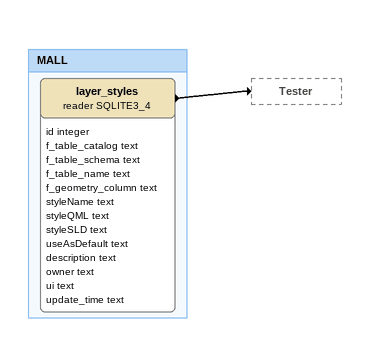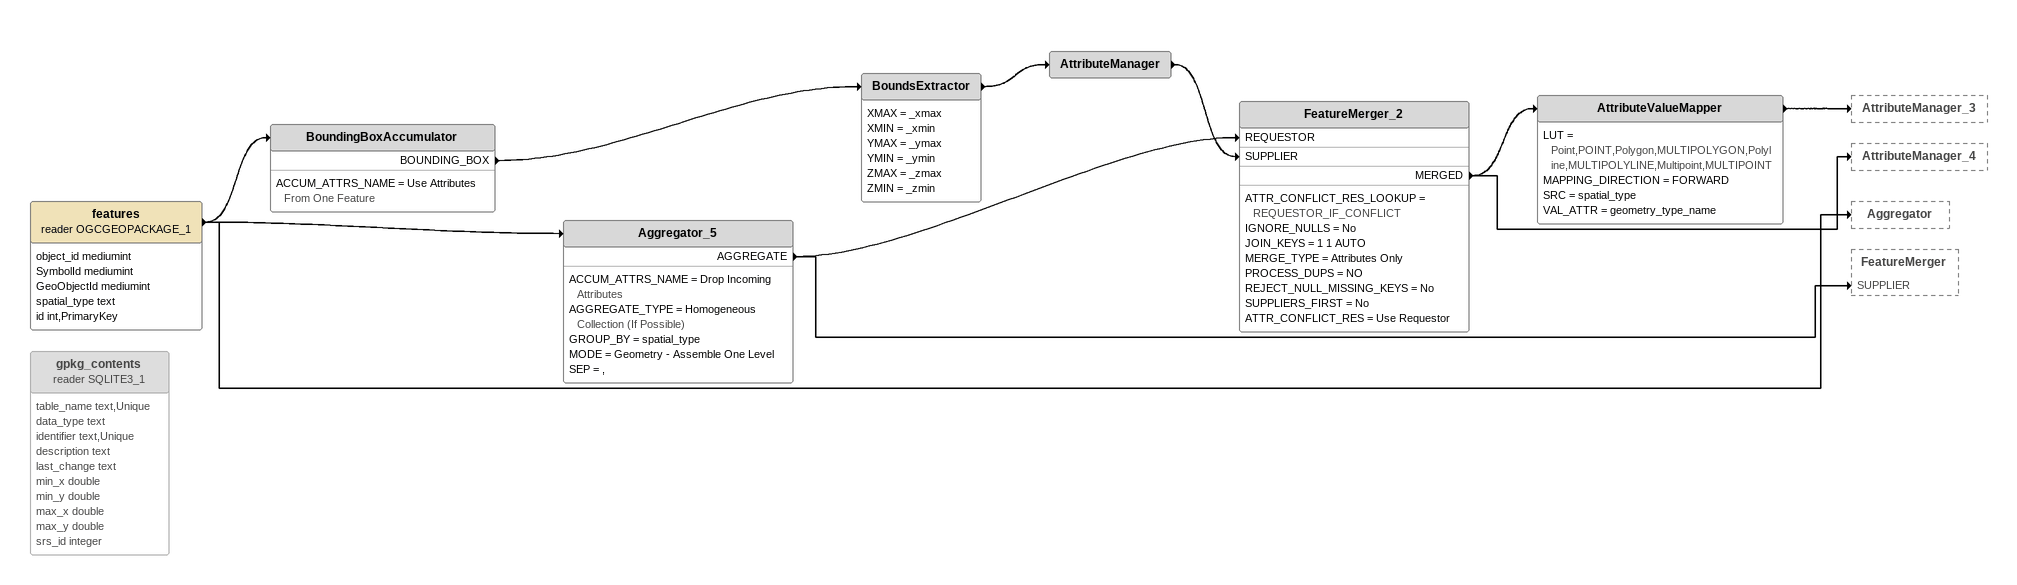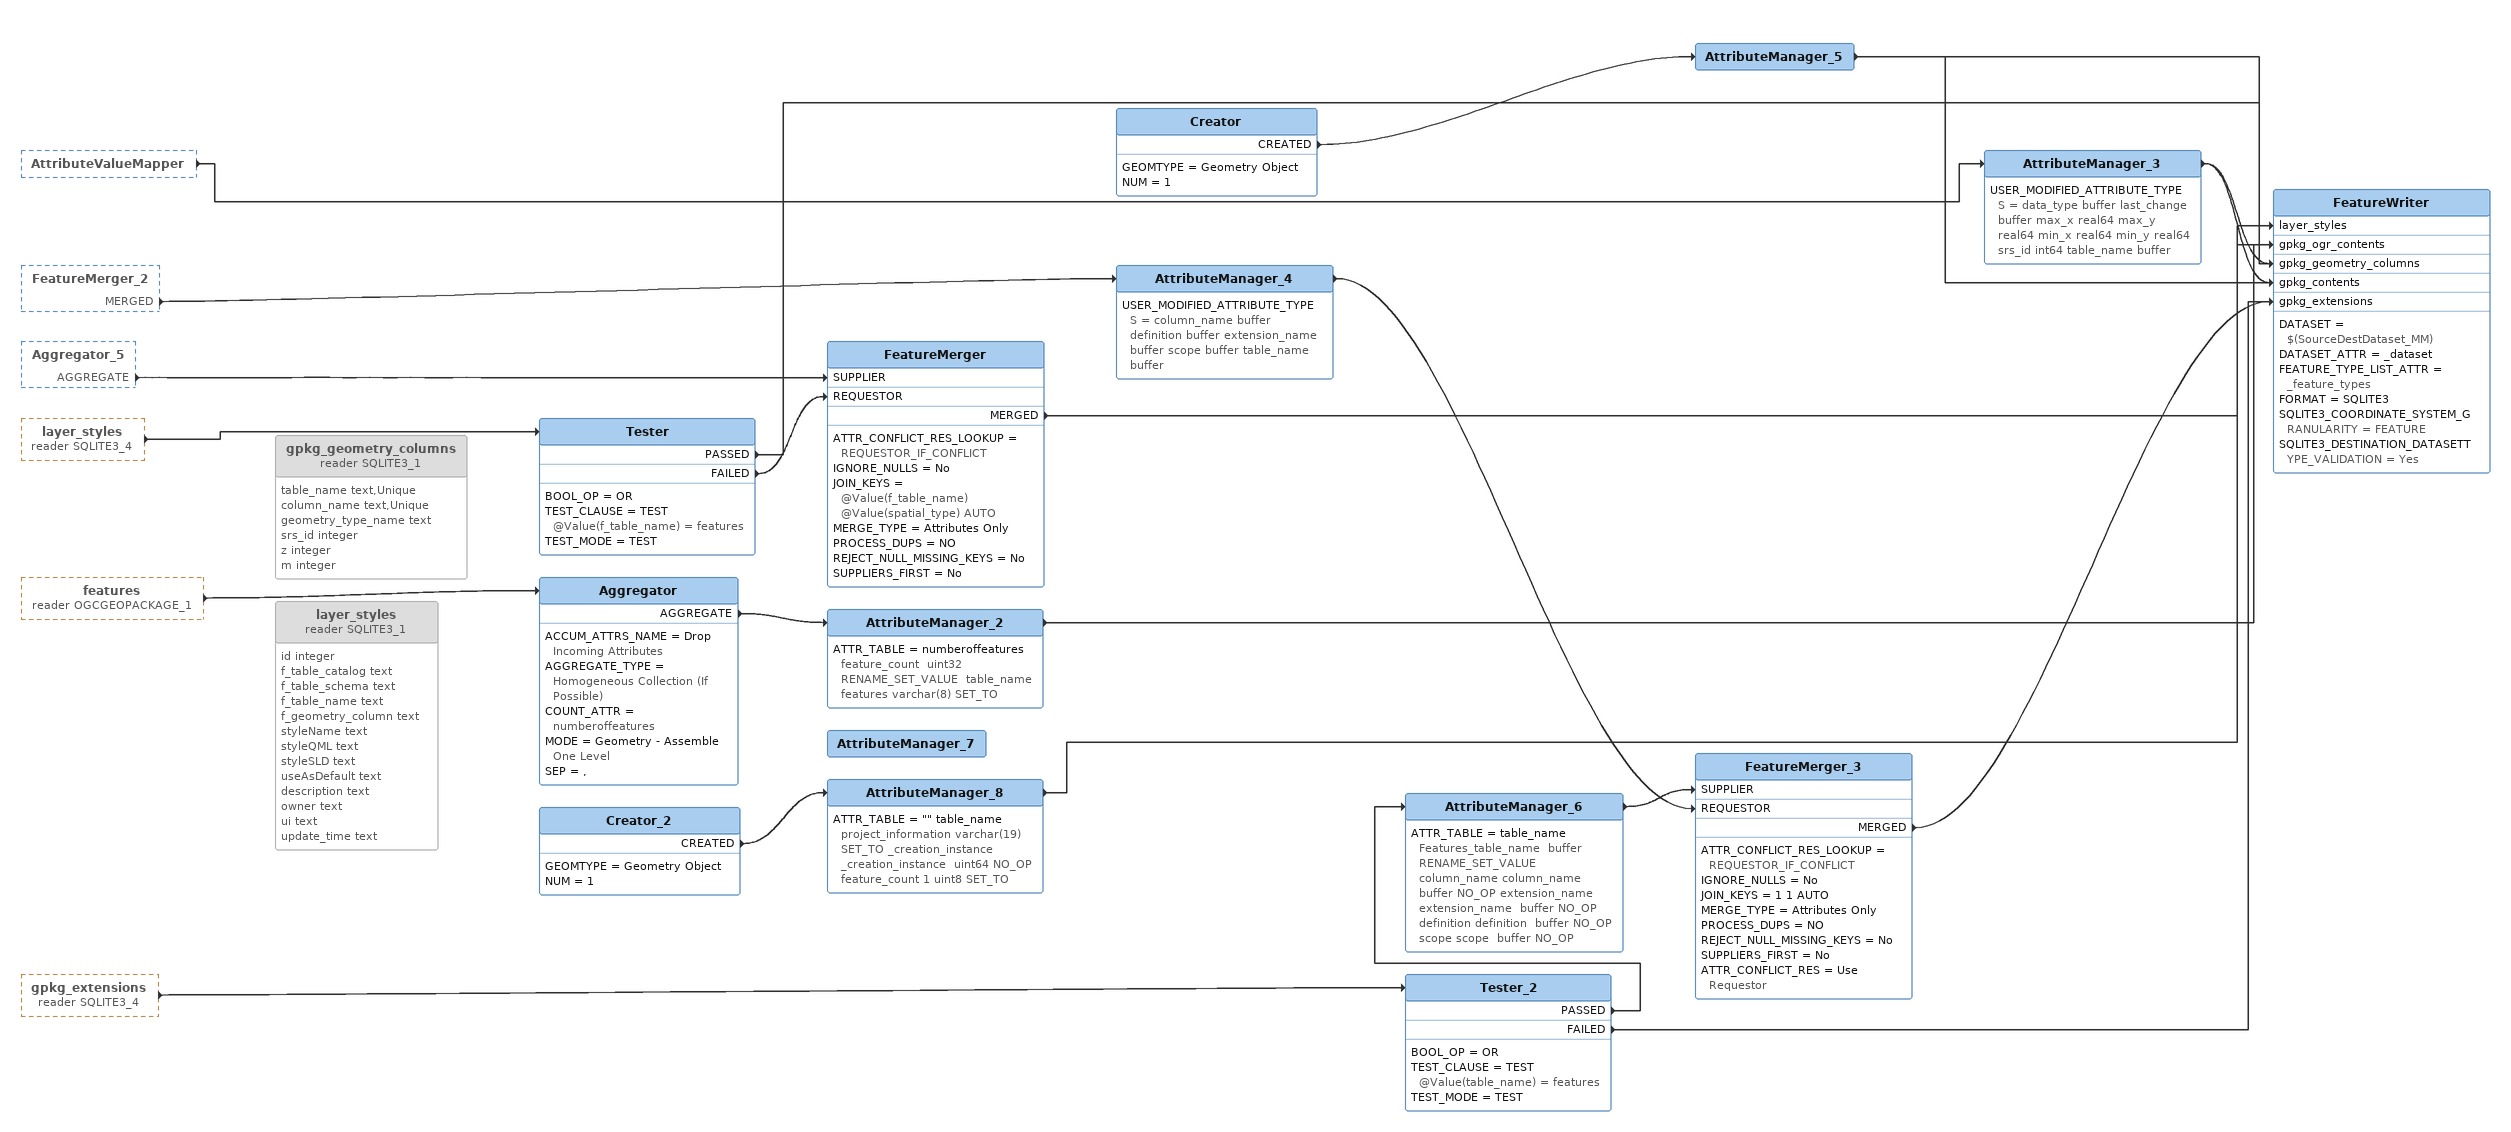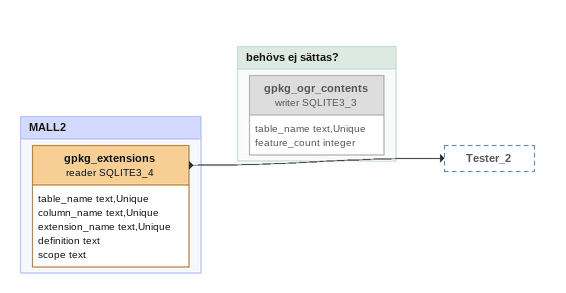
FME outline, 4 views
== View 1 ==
Bookmark: MALL
layer_styles (reader SQLITE3_4)
    attributes: id integer, f_table_catalog text, f_table_schema text, f_table_name text, f_geometry_column text, styleName text, styleQML text, styleSLD text, useAsDefault text, description text, owner text, ui text, update_time text
    -> Tester

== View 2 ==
gpkg_contents (reader SQLITE3_1) [off]
    attributes: table_name text,Unique, data_type text, identifier text,Unique, description text, last_change text, min_x double, min_y double, max_x double, max_y double, srs_id integer
features (reader OGCGEOPACKAGE_1)
    attributes: object_id mediumint, SymbolId mediumint, GeoObjectId mediumint, spatial_type text, id int,PrimaryKey
    -> BoundingBoxAccumulator
    -> Aggregator_5
    -> Aggregator
BoundingBoxAccumulator
    ACCUM_ATTRS_NAME = Use Attributes From One Feature
    BOUNDING_BOX -> BoundsExtractor
BoundsExtractor
    XMAX = _xmax
    XMIN = _xmin
    YMAX = _ymax
    YMIN = _ymin
    ZMAX = _zmax
    ZMIN = _zmin
    -> AttributeManager
AttributeManager
    -> FeatureMerger_2 [SUPPLIER]
Aggregator_5
    ACCUM_ATTRS_NAME = Drop Incoming Attributes
    AGGREGATE_TYPE = Homogeneous Collection (If Possible)
    GROUP_BY = spatial_type
    MODE = Geometry - Assemble One Level
    SEP = ,
    AGGREGATE -> FeatureMerger_2 [REQUESTOR]
    AGGREGATE -> FeatureMerger [SUPPLIER]
FeatureMerger_2
    ATTR_CONFLICT_RES_LOOKUP = REQUESTOR_IF_CONFLICT
    IGNORE_NULLS = No
    JOIN_KEYS = 1 1 AUTO
    MERGE_TYPE = Attributes Only
    PROCESS_DUPS = NO
    REJECT_NULL_MISSING_KEYS = No
    SUPPLIERS_FIRST = No
    ATTR_CONFLICT_RES = Use Requestor
    MERGED -> AttributeValueMapper
    MERGED -> AttributeManager_4
AttributeValueMapper
    LUT = Point,POINT,Polygon,MULTIPOLYGON,Polyline,MULTIPOLYLINE,Multipoint,MULTIPOINT
    MAPPING_DIRECTION = FORWARD
    SRC = spatial_type
    VAL_ATTR = geometry_type_name
    -> AttributeManager_3

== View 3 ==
AttributeValueMapper [outside]
    -> AttributeManager_3
FeatureMerger_2 [outside]
    MERGED -> AttributeManager_4
Aggregator_5 [outside]
    AGGREGATE -> FeatureMerger [SUPPLIER]
layer_styles (reader SQLITE3_4) [outside]
    -> Tester
features (reader OGCGEOPACKAGE_1) [outside]
    -> Aggregator
gpkg_extensions (reader SQLITE3_4) [outside]
    -> Tester_2
AttributeManager_3
    USER_MODIFIED_ATTRIBUTE_TYPES = data_type buffer last_change buffer max_x real64 max_y real64 min_x real64 min_y real64 srs_id int64 table_name buffer
    -> FeatureWriter [gpkg_geometry_columns]
    -> FeatureWriter [gpkg_contents]
AttributeManager_4
    USER_MODIFIED_ATTRIBUTE_TYPES = column_name buffer definition buffer extension_name buffer scope buffer table_name buffer
    -> FeatureMerger_3 [REQUESTOR]
Aggregator
    ACCUM_ATTRS_NAME = Drop Incoming Attributes
    AGGREGATE_TYPE = Homogeneous Collection (If Possible)
    COUNT_ATTR = numberoffeatures
    MODE = Geometry - Assemble One Level
    SEP = ,
    AGGREGATE -> AttributeManager_2
AttributeManager_2
    ATTR_TABLE = numberoffeatures feature_count  uint32 RENAME_SET_VALUE  table_name features varchar(8) SET_TO
    -> FeatureWriter [gpkg_ogr_contents]
gpkg_geometry_columns (reader SQLITE3_1) [off]
    attributes: table_name text,Unique, column_name text,Unique, geometry_type_name text, srs_id integer, z integer, m integer
layer_styles (reader SQLITE3_1) [off]
    attributes: id integer, f_table_catalog text, f_table_schema text, f_table_name text, f_geometry_column text, styleName text, styleQML text, styleSLD text, useAsDefault text, description text, owner text, ui text, update_time text
Tester
    BOOL_OP = OR
    TEST_CLAUSE = TEST @Value(f_table_name) = features
    TEST_MODE = TEST
    PASSED -> FeatureWriter [layer_styles]
    FAILED -> FeatureMerger [REQUESTOR]
FeatureMerger
    ATTR_CONFLICT_RES_LOOKUP = REQUESTOR_IF_CONFLICT
    IGNORE_NULLS = No
    JOIN_KEYS = @Value(f_table_name) @Value(spatial_type) AUTO
    MERGE_TYPE = Attributes Only
    PROCESS_DUPS = NO
    REJECT_NULL_MISSING_KEYS = No
    SUPPLIERS_FIRST = No
    MERGED -> FeatureWriter [layer_styles]
Creator_2
    GEOMTYPE = Geometry Object
    NUM = 1
    CREATED -> AttributeManager_8
AttributeManager_8
    ATTR_TABLE = "" table_name project_information varchar(19) SET_TO _creation_instance _creation_instance  uint64 NO_OP  feature_count 1 uint8 SET_TO
    -> FeatureWriter [gpkg_ogr_contents]
AttributeManager_7
Tester_2
    BOOL_OP = OR
    TEST_CLAUSE = TEST @Value(table_name) = features
    TEST_MODE = TEST
    PASSED -> AttributeManager_6
    FAILED -> FeatureWriter [gpkg_extensions]
AttributeManager_6
    ATTR_TABLE = table_name Features_table_name  buffer RENAME_SET_VALUE column_name column_name  buffer NO_OP extension_name extension_name  buffer NO_OP definition definition  buffer NO_OP scope scope  buffer NO_OP
    -> FeatureMerger_3 [SUPPLIER]
FeatureMerger_3
    ATTR_CONFLICT_RES_LOOKUP = REQUESTOR_IF_CONFLICT
    IGNORE_NULLS = No
    JOIN_KEYS = 1 1 AUTO
    MERGE_TYPE = Attributes Only
    PROCESS_DUPS = NO
    REJECT_NULL_MISSING_KEYS = No
    SUPPLIERS_FIRST = No
    ATTR_CONFLICT_RES = Use Requestor
    MERGED -> FeatureWriter [gpkg_extensions]
Creator
    GEOMTYPE = Geometry Object
    NUM = 1
    CREATED -> AttributeManager_5
AttributeManager_5
    -> FeatureWriter [gpkg_geometry_columns]
    -> FeatureWriter [gpkg_contents]
FeatureWriter
    DATASET = $(SourceDestDataset_MM)
    DATASET_ATTR = _dataset
    FEATURE_TYPE_LIST_ATTR = _feature_types
    FORMAT = SQLITE3
    SQLITE3_COORDINATE_SYSTEM_GRANULARITY = FEATURE
    SQLITE3_DESTINATION_DATASETTYPE_VALIDATION = Yes

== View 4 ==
Bookmark: MALL2
gpkg_extensions (reader SQLITE3_4)
    attributes: table_name text,Unique, column_name text,Unique, extension_name text,Unique, definition text, scope text
    -> Tester_2

Bookmark: behövs ej sättas?
gpkg_ogr_contents (writer SQLITE3_3) [off]
    attributes: table_name text,Unique, feature_count integer
